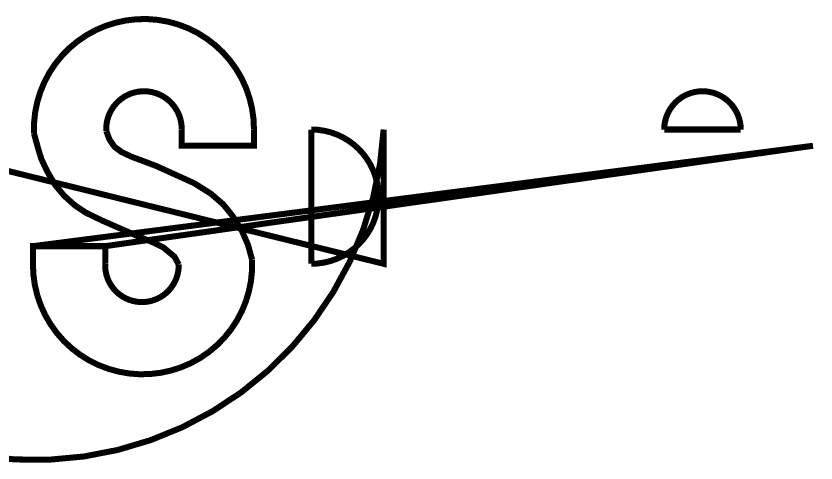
# Model space of a CAD drawing. Extents: x -12.3 to 50.3, y -6.1 to 14.
# Drawn here: x 14.36 to 50.35, y -6.12 to 13.99 of the extents above; entities that cross this region are included whole.
import ezdxf

# ---------------------------------------------------------------- set-up
doc = ezdxf.new("R2010")
doc.units = 0
doc.layers.add('1', color=1, linetype='CONTINUOUS')

msp = doc.modelspace()

# ---------------------------------------------------------------- linework, layer by layer
at = {"layer": '1', "const_width": 0.271}
for points in [[(50.214, 8.151), (15.123, 3.634), (15.123, 2.841, 1.027698), (24.98, 3.03), (24.794, 3.702), (24.523, 4.325), (24.117, 4.975), (23.684, 5.516), (23.115, 6.003), (22.384, 6.463), (21.49, 6.869), (20.65, 7.248), (20.02, 7.486), (19.567, 7.654), (19.107, 7.871), (18.782, 8.115), (18.565, 8.439), (18.422, 8.82, -1.032685), (21.816, 8.883), (21.816, 8.151), (25.066, 8.151), (25.066, 8.883, 1.023028), (15.17, 8.7), (15.376, 7.96), (15.505, 7.546), (15.775, 6.978), (16.127, 6.382), (16.534, 5.895), (17.021, 5.462), (17.509, 5.137), (18.24, 4.785), (18.917, 4.487), (19.784, 4.109), (20.569, 3.784), (21.003, 3.567), (21.49, 3.161), (21.68, 2.809, -1.032312), (18.373, 2.841), (18.373, 3.634)], [(15.123, 3.634), (15.123, 2.841, 1.027698), (24.98, 3.03), (24.794, 3.702), (24.523, 4.325), (24.117, 4.975), (23.684, 5.516), (23.115, 6.003), (22.384, 6.463), (21.49, 6.869), (20.65, 7.248), (20.02, 7.486), (19.567, 7.654), (19.107, 7.871), (18.782, 8.115), (18.565, 8.439), (18.422, 8.82, -1.032685), (21.816, 8.883), (21.816, 8.151), (25.066, 8.151), (25.066, 8.883, 1.023028), (15.17, 8.7), (15.376, 7.96), (15.505, 7.546), (15.775, 6.978), (16.127, 6.382), (16.534, 5.895), (17.021, 5.462), (17.509, 5.137), (18.24, 4.785), (18.917, 4.487), (19.784, 4.109), (20.569, 3.784), (21.003, 3.567), (21.49, 3.161), (21.68, 2.809, -1.032312), (18.373, 2.841), (18.373, 3.634)], [(-0.512, 10.604), (30.899, 2.841), (30.899, 8.883, -1)], [(46.964, 8.883), (43.521, 8.883, -1)], [(27.649, 2.841, 1), (27.649, 8.883)]]:
    msp.add_lwpolyline(points, format="xyb", close=True, dxfattribs=at)

doc.saveas('drawing.dxf')
